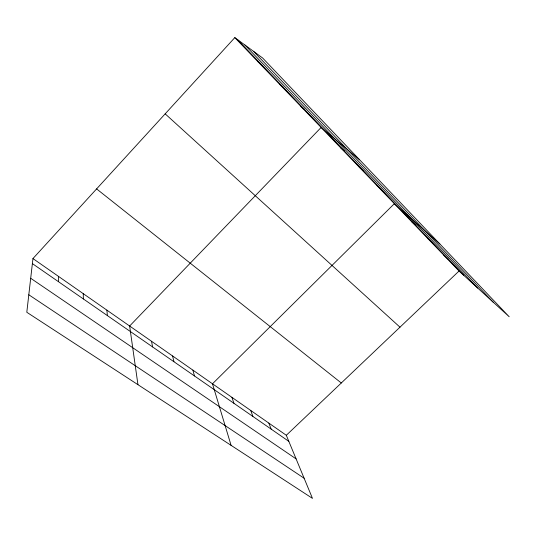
<?xml version="1.0" encoding="UTF-8"?>
<svg xmlns="http://www.w3.org/2000/svg" width="536" height="536" viewBox="0 0 536 536"><rect width="100%" height="100%" fill="white"/><g stroke="black" fill="none" stroke-linecap="round" stroke-linejoin="round"><path stroke-width="0.8" d="M58.411 281.655L58.605 276.462M32.951 258.573L26.8 312.274L312.475 498.38L286.311 435.279L32.951 258.573L234.815 37.62L262.606 57.982L509.2 316.743L459.037 271.028L234.815 37.62M286.311 435.279L459.037 271.028M28.803 294.767L304.126 478.239M30.693 278.278L296.106 458.896M32.374 263.605L288.83 441.363M257.803 61.553L260.677 63.771M96.601 188.9L341.298 382.992M279.812 84.46L282.954 86.979M300.897 106.409L304.287 109.197M359.616 159.782L321.118 127.461L129.638 326.009L137.946 384.68M340.528 147.668L344.347 150.931M359.174 167.078L363.18 170.542M377.103 185.737L381.27 189.396M439.855 243.974L394.349 203.693L212.49 383.796L231.083 445.356M411.447 221.495L415.909 225.475M427.909 238.627L432.492 242.754M443.754 255.123L448.458 259.384M165.168 113.846L399.983 327.181M244.939 45.037L477.73 288.067M237.388 39.51L463.841 275.41M253.474 51.295L493.113 302.083M268.824 423.078L271.183 429.128M250.714 410.449L252.892 416.452M231.947 397.364L233.937 403.313M192.913 370.135L194.468 375.957M172.599 355.971L173.925 361.713M151.527 341.271L152.593 346.926M106.892 310.143L107.374 315.59M83.234 293.641L83.388 298.967"/></g></svg>
